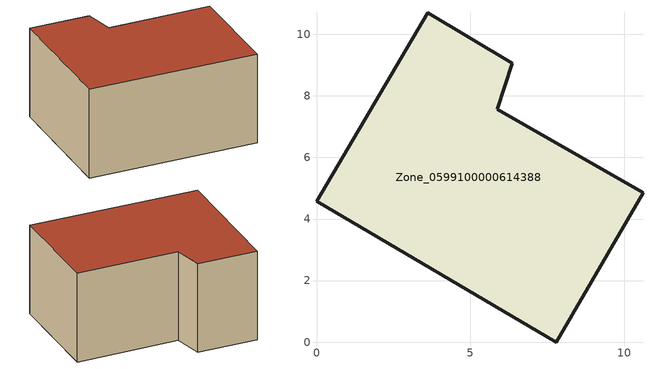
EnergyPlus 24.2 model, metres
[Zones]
Zone_0599100000614388
 floor ground (C_G): 0,4.58 3.61,10.7 6.36,9.06 5.87,7.56 10.61,4.85 7.79,0 z0
 wall outside (C_F): 5.87,7.56 6.36,9.06 3.61,10.7 0,4.58 7.79,0 10.61,4.85 5.87,7.56 z0:4.9
 roof outside (C_R): 7.79,0 10.61,4.85 5.87,7.56 6.36,9.06 3.61,10.7 0,4.58 z4.9
[BUILDING]
Pand.0599100000614388: North Axis=0; Terrain=City; Loads Convergence Tolerance Value=0.04; Temperature Convergence Tolerance Value=0.4; Solar Distribution=FullExterior; Maximum Number of Warmup Days=25; Minimum Number of Warmup Days=1
[Site:Location]
Rotterdam.The.Hague.AP_ZH_NLD Design_Conditions: Latitude=51.96; Longitude=4.45; Time Zone=1; Elevation=-4.5
[SITE:GROUNDTEMPERATURE:BUILDINGSURFACE]
18, 18, 18, 18, 18, 18, 18, 18, 18, 18, 18, 18
[MATERIAL] Thermal Absorptance=0.9; Solar Absorptance=0.7; Visible Absorptance=0.7
Name | Roughness | Thickness | Conductivity | Density | Specific Heat
G.D.1965 | MediumSmooth | 0.15 | 1 | 540 | 1210
F.D.1965 | Rough | 0.3 | 0.857143 | 1920 | 840
R.D.1965 | MediumRough | 0.2 | 0.08 | 1500 | 1000
[CONSTRUCTION]
C_G: G.D.1965
C_F: F.D.1965
C_R: R.D.1965
[ZONE]
Zone_0599100000614388: Type=1; Multiplier=1; Ceiling Height=Autocalculate; Volume=Autocalculate; Floor Area=autocalculate; Part of Total Floor Area=Yes
[ZONEINFILTRATION:DESIGNFLOWRATE]
Infil_Zone_0599100000614388: Zone or ZoneList or Space or SpaceList=Zone_0599100000614388; Schedule=AlwaysOn; Design Flow Rate Calculation Method=Flow/Area; Flow Rate per Floor Area=0.0042; Constant Term Coefficient=1; Temperature Term Coefficient=0; Velocity Term Coefficient=0; Velocity Squared Term Coefficient=0
[HVACTEMPLATE:ZONE:IDEALLOADSAIRSYSTEM]
Zone_0599100000614388: Maximum Heating Supply Air Temperature=50; Minimum Cooling Supply Air Temperature=13; Maximum Heating Supply Air Humidity Ratio=0.0156; Minimum Cooling Supply Air Humidity Ratio=0.0077; Heating Limit=NoLimit; Cooling Limit=NoLimit; Dehumidification Control Type=ConstantSensibleHeatRatio; Cooling Sensible Heat Ratio=0.7; Dehumidification Setpoint=60; Humidification Control Type=None; Humidification Setpoint=30; Outdoor Air Method=None; Outdoor Air Flow Rate per Person=0.00944; Outdoor Air Flow Rate per Zone Floor Area=0; Outdoor Air Flow Rate per Zone=0; Demand Controlled Ventilation Type=None; Outdoor Air Economizer Type=NoEconomizer; Heat Recovery Type=None; Sensible Heat Recovery Effectiveness=0.7; Latent Heat Recovery Effectiveness=0.65
[ZONECONTROL:THERMOSTAT]
ThermostatControl_Zone_0599100000614388: Zone or ZoneList=Zone_0599100000614388; Control Type Schedule=DualSetpointControlType; Control 1=Thermostat_Zone_0599100000614388; Temperature Difference Between Cutout And Setpoint=0
[THERMOSTATSETPOINT:DUALSETPOINT]
Thermostat_Zone_0599100000614388: Heating Setpoint Temperature Schedule=HeatingSetpoint_Zone_0599100000614388; Cooling Setpoint Temperature Schedule=CoolingSetpoint_Zone_0599100000614388
[SCHEDULE:COMPACT]
HeatingSetpoint_Zone_0599100000614388: Through: 12/31, For: AllDays, Until: 24:00, 21
CoolingSetpoint_Zone_0599100000614388: Through: 12/31, For: AllDays, Until: 24:00, 24
DualSetpointControlType: Through: 12/31, For: AllDays, Until: 24:00, 4
AlwaysOn: Through: 12/31, For: AllDays, Until: 24:00, 1
